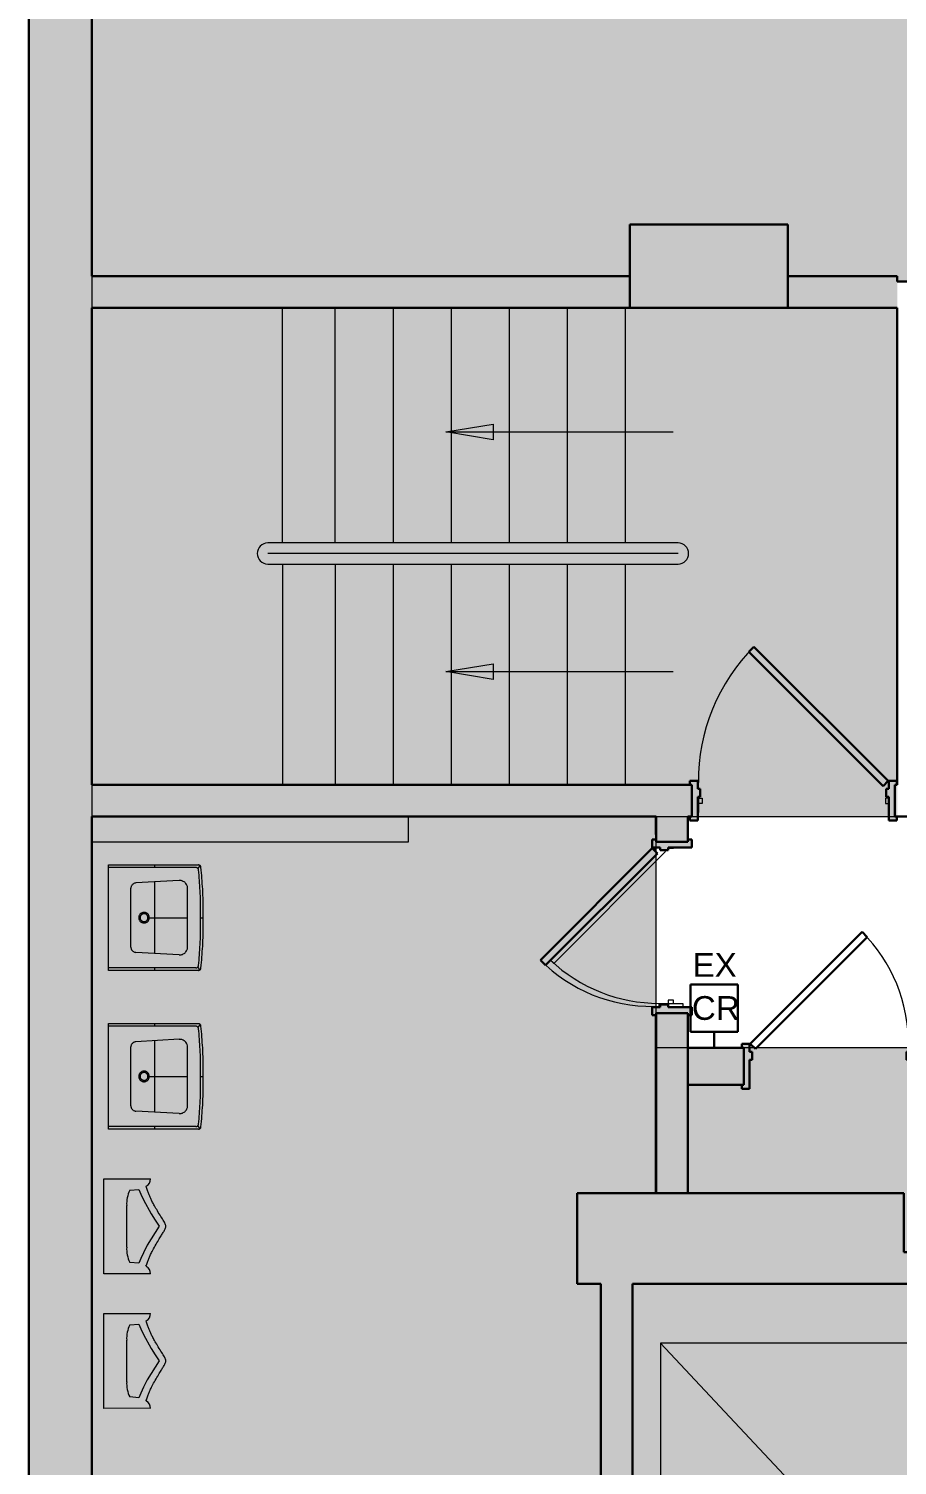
# Model space of a CAD drawing. Header units: inches. Extents: x 1808 to 2428, y 950 to 1857.
# Drawn here: x 1807.6 to 1972.4, y 1224.3 to 1496.6 of the extents above; entities that cross this region are included whole.
import ezdxf

# ---------------------------------------------------------------- set-up
doc = ezdxf.new("R2010")
doc.units = ezdxf.units.IN
doc.header["$MEASUREMENT"] = 0
for name, color, linetype, lineweight in [('1600 K ST MEZZANINE_dwg', 8, 'Continuous', 9), ('A-ANNO-NOTE', 131, 'Continuous', 40), ('A-DETL-GENF', 92, 'Continuous', 9), ('A-DETL-THIN', 151, 'Continuous', 9), ('A-DOOR', 31, 'Continuous', 18), ('A-Door-Exst', 7, 'Continuous', 9), ('A-GENM', 13, 'Continuous', 18), ('A-WALL', 113, 'Continuous', 18), ('A-Wall-Exst', 7, 'Continuous', 9), ('A-WALL-PATT', 111, 'Continuous', 18), ('I-WALL', 2, 'Continuous', 18), ('XAR$0$AFLEV', 7, 'Continuous', 9), ('XAR$0$AFLST', 7, 'Continuous', 9), ('XAR$0$AWA', 7, 'Continuous', 9), ('XAR$0$PFI', 7, 'Continuous', 9)]:
    doc.layers.add(name, color=color, linetype=linetype, lineweight=lineweight)
doc.styles.add('Swis721 Lt BT', font='swissl.ttf', dxfattribs={"height": 4.5})

# ---------------------------------------------------------------- blocks, each defined once
blk = doc.blocks.new('1600 K ST MEZZANINE_dwg-7073454-MEZZANINE  POWER _ SIGNAL')
at = {"lineweight": 9}
for points in [[(1895.71, 1418.7), (1886.71, 1420.2), (1895.71, 1421.7)], [(1895.71, 1373.26), (1886.71, 1374.76), (1895.71, 1376.26)]]:
    blk.add_hatch(color=256, dxfattribs=at).paths.add_polyline_path(points, flags=0)
for p, q in [((1886.71, 1420.2), (1895.71, 1421.7)), ((1895.71, 1421.7), (1895.71, 1418.7)), ((1886.71, 1420.2), (1929.87, 1420.2)), ((1895.71, 1418.7), (1886.71, 1420.2)), ((1886.71, 1374.76), (1895.71, 1376.26)), ((1895.71, 1376.26), (1895.71, 1373.26)), ((1886.71, 1374.76), (1929.87, 1374.76)), ((1895.71, 1373.26), (1886.71, 1374.76))]:
    blk.add_line(p, q, dxfattribs=at)
at = {"layer": 'A-Door-Exst'}
for p, q in [((1926.23, 1340.93), (1926.71, 1341.41)), ((1931.68, 1311.88), (1931.68, 1311.16))]:
    blk.add_line(p, q, dxfattribs=at)
at = {"layer": 'A-Door-Exst', "flags": 128}
for points in [[(1934.5, 1348.03), (1934.72, 1348.03), (1934.72, 1351.03)], [(1970.75, 1348.03), (1970.72, 1348.03), (1970.72, 1351.03)], [(1928.15, 1340.91), (1928.42, 1340.64), (1907.2, 1319.43), (1906.59, 1320.05)], [(1929.93, 1341.41), (1929.93, 1341.26), (1928.93, 1341.26), (1928.93, 1341.41)], [(1927.18, 1311.16), (1927.18, 1311.88), (1931.68, 1311.88)]]:
    blk.add_lwpolyline(points, dxfattribs=at)
for points in [[(1934.72, 1350.78), (1935.35, 1350.78), (1935.35, 1349.78), (1934.72, 1349.78)], [(1970.72, 1350.78), (1970.1, 1350.78), (1970.1, 1349.78), (1970.72, 1349.78)], [(1929.93, 1311.88), (1929.93, 1312.51), (1928.93, 1312.51), (1928.93, 1311.88)]]:
    blk.add_lwpolyline(points, close=True, dxfattribs=at)
at = {"layer": 'A-Door-Exst'}
blk.add_arc((1927.18, 1341.88), 30, 226.6823, 270, dxfattribs=at)
at = {"layer": 'A-Wall-Exst'}
blk.add_line((1926.43, 1309.66), (1926.43, 1275.92), dxfattribs=at)
at = {"layer": 'A-Wall-Exst', "flags": 128}
blk.add_lwpolyline([(1926.43, 1347.28), (1926.43, 1343.88), (1926.63, 1343.88)], dxfattribs=at)
at = {"layer": 'A-WALL-PATT', "color": 7, "lineweight": 9}
blk.add_line((1926.63, 1343.88), (1926.43, 1343.88), dxfattribs=at)
at = {"layer": 'XAR$0$AFLEV', "flags": 128}
blk.add_lwpolyline([(2005.28, 1247.45), (1927.48, 1247.45), (1927.48, 1164.45), (2005.28, 1164.45), (2005.28, 1247.45), (1927.48, 1164.45), (2005.28, 1164.45), (1927.48, 1247.45)], dxfattribs=at)
at = {"layer": 'XAR$0$AFLST'}
for p, q in [((1855.75, 1399.16), (1855.75, 1443.7)), ((1865.75, 1399.16), (1865.75, 1443.7)), ((1876.75, 1443.7), (1876.75, 1399.16)), ((1887.75, 1443.7), (1887.75, 1399.16)), ((1898.75, 1443.7), (1898.75, 1399.16)), ((1909.75, 1443.7), (1909.75, 1399.16)), ((1920.75, 1443.7), (1920.75, 1399.16)), ((1930.79, 1399.16), (1852.97, 1399.16)), ((1930.79, 1397.16), (1852.97, 1397.16)), ((1852.97, 1395.16), (1930.79, 1395.16)), ((1855.75, 1395.16), (1855.75, 1353.28)), ((1865.75, 1395.16), (1865.75, 1353.28)), ((1876.75, 1395.16), (1876.75, 1353.28)), ((1887.75, 1395.16), (1887.75, 1353.28)), ((1898.75, 1395.16), (1898.75, 1353.28)), ((1909.75, 1395.16), (1909.75, 1353.28)), ((1920.75, 1395.16), (1920.75, 1353.28))]:
    blk.add_line(p, q, dxfattribs=at)
for centre, start, end in [((1852.97, 1397.16), 90, 270), ((1930.79, 1397.16), 270, 90)]:
    blk.add_arc(centre, 2, start, end, dxfattribs=at)
at = {"layer": 'XAR$0$AWA', "flags": 128}
blk.add_lwpolyline([(1819.63, 1342.51), (1879.63, 1342.51), (1879.63, 1347.28)], dxfattribs=at)
at = {"layer": 'XAR$0$PFI'}
for p, q in [((1839.35, 1337.62), (1822.75, 1337.62)), ((1831.53, 1337.62), (1831.53, 1338.12)), ((1840.14, 1337.99), (1839.68, 1337.49)), ((1836.17, 1335.16), (1827.95, 1334.7)), ((1831.53, 1321.34), (1831.53, 1334.9)), ((1827, 1322.54), (1827, 1333.7)), ((1837.75, 1322.58), (1837.75, 1333.66)), ((1840.21, 1328.12), (1840.21, 1331.14)), ((1830.5, 1328.12), (1837.75, 1328.12)), ((1836.17, 1321.08), (1827.95, 1321.54)), ((1831.53, 1318.12), (1831.53, 1318.62)), ((1840.14, 1318.25), (1839.68, 1318.75)), ((1839.35, 1307.53), (1822.75, 1307.53)), ((1831.53, 1307.53), (1831.53, 1308.03)), ((1840.14, 1307.9), (1839.68, 1307.39)), ((1836.17, 1305.06), (1827.95, 1304.61)), ((1831.53, 1291.25), (1831.53, 1304.8)), ((1827, 1292.44), (1827, 1303.61)), ((1837.75, 1292.49), (1837.75, 1303.56)), ((1840.21, 1298.03), (1840.21, 1301.04)), ((1830.5, 1298.03), (1837.75, 1298.03)), ((1836.17, 1290.99), (1827.95, 1291.45)), ((1831.53, 1288.03), (1831.53, 1288.53)), ((1840.14, 1288.16), (1839.68, 1288.66)), ((1826.21, 1265.68), (1826.21, 1273.55)), ((1826.21, 1240.16), (1826.21, 1248.03))]:
    blk.add_line(p, q, dxfattribs=at)
at = {"layer": 'XAR$0$PFI', "flags": 128}
for points in [[(1839.35, 1318.62), (1822.75, 1318.62), (1822.75, 1337.62), (1822.75, 1338.12), (1839.8, 1338.12)], [(1840.7, 1324.93), (1840.71, 1328.12), (1840.7, 1331.31)], [(1840.21, 1325.1), (1840.21, 1328.12), (1840.75, 1328.12)], [(1839.8, 1318.12), (1822.75, 1318.12), (1822.75, 1318.62)], [(1839.35, 1288.53), (1822.75, 1288.53), (1822.75, 1307.53), (1822.75, 1308.03), (1839.8, 1308.03)], [(1840.7, 1294.84), (1840.71, 1298.03), (1840.7, 1301.21)], [(1840.21, 1295.01), (1840.21, 1298.03), (1840.75, 1298.03)], [(1839.8, 1288.03), (1822.75, 1288.03), (1822.75, 1288.53)], [(1830.73, 1260.63), (1821.87, 1260.61), (1821.87, 1278.61), (1830.73, 1278.59)], [(1829.87, 1262.03), (1829.94, 1262.24), (1830, 1262.45), (1830.07, 1262.64), (1830.13, 1262.82), (1830.2, 1263), (1830.27, 1263.16), (1830.33, 1263.33), (1830.4, 1263.48), (1830.46, 1263.63), (1830.53, 1263.78), (1830.59, 1263.94), (1830.66, 1264.1), (1830.74, 1264.27), (1830.83, 1264.45), (1830.93, 1264.65), (1831.05, 1264.87), (1831.18, 1265.11), (1831.32, 1265.37), (1831.47, 1265.65), (1831.63, 1265.92), (1831.79, 1266.21), (1831.95, 1266.48), (1832.1, 1266.75), (1832.25, 1266.99), (1832.38, 1267.22), (1832.51, 1267.43), (1832.62, 1267.62), (1832.73, 1267.8), (1832.84, 1267.96), (1832.93, 1268.12), (1833.03, 1268.27), (1833.12, 1268.42), (1833.22, 1268.57), (1833.31, 1268.72), (1833.39, 1268.87), (1833.47, 1269.02), (1833.53, 1269.16), (1833.58, 1269.31), (1833.61, 1269.46), (1833.62, 1269.61), (1833.61, 1269.76), (1833.58, 1269.91), (1833.53, 1270.07), (1833.45, 1270.23), (1833.36, 1270.4), (1833.25, 1270.59), (1833.13, 1270.78), (1833, 1271), (1832.85, 1271.23), (1832.7, 1271.48), (1832.54, 1271.73), (1832.37, 1271.99), (1832.21, 1272.26), (1832.05, 1272.52), (1831.9, 1272.78), (1831.75, 1273.02), (1831.61, 1273.25), (1831.49, 1273.47), (1831.38, 1273.67), (1831.27, 1273.87), (1831.17, 1274.05), (1831.08, 1274.22), (1831, 1274.39), (1830.92, 1274.55), (1830.85, 1274.71), (1830.78, 1274.86), (1830.71, 1275), (1830.65, 1275.15), (1830.59, 1275.3), (1830.52, 1275.44), (1830.46, 1275.59), (1830.4, 1275.74), (1830.33, 1275.9), (1830.27, 1276.06), (1830.2, 1276.23), (1830.14, 1276.4), (1830.08, 1276.59), (1830.02, 1276.78), (1829.97, 1276.99), (1829.93, 1277.21)], [(1826.79, 1276.45), (1828.54, 1276.6), (1828.92, 1275.69), (1829.37, 1274.61), (1830.87, 1271.99), (1831.62, 1270.8), (1832.37, 1269.61), (1831.62, 1268.42), (1830.12, 1266.04), (1829.37, 1264.61), (1828.92, 1263.53), (1828.54, 1262.62), (1826.79, 1262.77)], [(1830.73, 1235.12), (1821.87, 1235.1), (1821.87, 1253.1), (1830.73, 1253.07)], [(1826.79, 1250.93), (1828.54, 1251.09), (1828.92, 1250.18), (1829.37, 1249.09), (1830.87, 1246.47), (1831.62, 1245.28), (1832.37, 1244.1), (1831.62, 1242.91), (1830.12, 1240.53), (1829.37, 1239.1), (1828.92, 1238.01), (1828.54, 1237.1), (1826.79, 1237.26)], [(1829.87, 1236.51), (1829.94, 1236.73), (1830, 1236.93), (1830.07, 1237.12), (1830.13, 1237.31), (1830.2, 1237.48), (1830.27, 1237.65), (1830.33, 1237.81), (1830.4, 1237.97), (1830.46, 1238.12), (1830.53, 1238.27), (1830.59, 1238.42), (1830.66, 1238.58), (1830.74, 1238.75), (1830.83, 1238.93), (1830.93, 1239.13), (1831.05, 1239.35), (1831.18, 1239.6), (1831.32, 1239.86), (1831.47, 1240.13), (1831.63, 1240.41), (1831.79, 1240.69), (1831.95, 1240.97), (1832.1, 1241.23), (1832.25, 1241.48), (1832.38, 1241.71), (1832.51, 1241.91), (1832.62, 1242.1), (1832.73, 1242.28), (1832.84, 1242.45), (1832.93, 1242.61), (1833.03, 1242.76), (1833.12, 1242.91), (1833.22, 1243.06), (1833.31, 1243.2), (1833.39, 1243.35), (1833.47, 1243.5), (1833.53, 1243.65), (1833.58, 1243.8), (1833.61, 1243.95), (1833.62, 1244.1), (1833.61, 1244.24), (1833.58, 1244.4), (1833.53, 1244.55), (1833.45, 1244.72), (1833.36, 1244.89), (1833.25, 1245.07), (1833.13, 1245.27), (1833, 1245.48), (1832.85, 1245.71), (1832.7, 1245.96), (1832.54, 1246.22), (1832.37, 1246.48), (1832.21, 1246.74), (1832.05, 1247.01), (1831.9, 1247.26), (1831.75, 1247.51), (1831.61, 1247.74), (1831.49, 1247.95), (1831.38, 1248.16), (1831.27, 1248.35), (1831.17, 1248.53), (1831.08, 1248.71), (1831, 1248.88), (1830.92, 1249.04), (1830.85, 1249.19), (1830.78, 1249.34), (1830.71, 1249.49), (1830.65, 1249.63), (1830.59, 1249.78), (1830.52, 1249.93), (1830.46, 1250.07), (1830.4, 1250.23), (1830.33, 1250.38), (1830.27, 1250.54), (1830.2, 1250.71), (1830.14, 1250.89), (1830.08, 1251.07), (1830.02, 1251.27), (1829.97, 1251.47), (1829.93, 1251.69)]]:
    blk.add_lwpolyline(points, dxfattribs=at)
at = {"layer": 'XAR$0$PFI'}
for centre, radius, start, end in [((1839.35, 1337.04), 0.578, 75.8672, 90.0001), ((1839.41, 1337.3), 0.312, 56.5938, 75.8668), ((1839.15, 1336.91), 0.781, 47.6012, 56.5939), ((1839.15, 1336.91), 0.781, 38.609, 47.6017), ((1839.52, 1337.2), 0.312, 19.3356, 38.6086), ((1839.8, 1337.54), 0.578, 75.9109, 90), ((1839.27, 1337.11), 0.578, 5.2026, 19.3356), ((1710, 1325.34), 130.38, 3.4685, 5.2027), ((1839.87, 1337.8), 0.312, 56.68, 75.9106), ((1839.61, 1337.41), 0.783, 47.7325, 56.6803), ((1839.61, 1337.41), 0.783, 38.785, 47.7328), ((1839.97, 1337.7), 0.312, 19.5539, 38.7846), ((1839.72, 1337.61), 0.578, 5.4652, 19.5543), ((1709.99, 1325.2), 130.9, 3.6433, 5.465), ((1828.4, 1333.32), 1.54, 136.59, 145.9312), ((1828.4, 1333.32), 1.54, 127.2488, 136.59), ((1827.86, 1334.05), 0.631, 107.6497, 127.2485), ((1828.01, 1333.55), 1.15, 93.18, 107.6499), ((1836.27, 1333.39), 1.77, 81.5323, 93.1799), ((1836.4, 1334.29), 0.86, 64.7819, 81.5323), ((1835.32, 1331.99), 3.41, 58.2375, 64.7819), ((1836.55, 1333.97), 1.08, 46.5898, 58.2374), ((1836.55, 1333.97), 1.08, 34.9424, 46.59), ((1834.64, 1332.63), 3.41, 28.3981, 34.9424), ((1828.16, 1333.7), 1.15, 165.5301, 180), ((1827.65, 1333.83), 0.631, 145.9309, 165.5297), ((1836.88, 1333.84), 0.86, 11.6475, 28.3979), ((1835.98, 1333.66), 1.77, 359.9999, 11.6475), ((1803.55, 1331.01), 36.66, 0.1978, 3.4685), ((1803.68, 1331.17), 37.02, 0.2176, 3.6434), ((1829.5, 1328.12), 1, 119.9999, 129.9999), ((1829.5, 1328.12), 1, 110.0002, 120.0002), ((1829.5, 1328.12), 1, 99.9999, 110), ((1829.5, 1328.12), 1, 89.9999, 99.9999), ((1829.5, 1328.12), 1, 80.0001, 90.0001), ((1829.5, 1328.12), 1, 70, 80.0001), ((1829.5, 1328.12), 1, 59.9998, 69.9998), ((1829.5, 1328.12), 1, 50.0001, 60.0001), ((1829.5, 1328.12), 1, 170.0001, 180.0001), ((1829.5, 1328.12), 1, 179.9999, 189.9999), ((1829.5, 1328.12), 1, 160, 170.0001), ((1829.5, 1328.12), 1, 189.9999, 200), ((1829.5, 1328.12), 1, 149.9998, 159.9998), ((1829.5, 1328.12), 1, 200.0002, 210.0002), ((1829.5, 1328.12), 1, 140.0001, 150.0001), ((1829.5, 1328.12), 1, 209.9999, 219.9999), ((1829.5, 1328.12), 1, 130, 140), ((1829.5, 1328.12), 1, 220, 230), ((1829.5, 1328.12), 0.75, 170.0001, 180.0001), ((1829.5, 1328.12), 0.75, 179.9999, 189.9999), ((1829.5, 1328.12), 0.75, 159.9997, 169.9997), ((1829.5, 1328.12), 0.75, 190.0003, 200.0003), ((1829.5, 1328.12), 0.75, 150.0002, 160.0002), ((1829.5, 1328.12), 0.75, 199.9998, 209.9998), ((1829.5, 1328.12), 0.75, 140, 150), ((1829.5, 1328.12), 0.75, 210, 220), ((1829.5, 1328.12), 1, 230.0001, 240.0001), ((1829.5, 1328.12), 0.75, 130, 140), ((1829.5, 1328.12), 0.75, 220, 230), ((1829.5, 1328.12), 1, 239.9998, 249.9998), ((1829.5, 1328.12), 0.75, 120, 130), ((1829.5, 1328.12), 0.75, 230, 240), ((1829.5, 1328.12), 0.75, 109.9998, 119.9998), ((1829.5, 1328.12), 0.75, 240.0002, 250.0002), ((1829.5, 1328.12), 1, 250, 260.0001), ((1829.5, 1328.12), 0.75, 100.0003, 110.0003), ((1829.5, 1328.12), 0.75, 249.9997, 259.9997), ((1829.5, 1328.12), 1, 260.0001, 270.0001), ((1829.5, 1328.12), 0.75, 89.9999, 99.9999), ((1829.5, 1328.12), 0.75, 260.0001, 270.0001), ((1829.5, 1328.12), 0.75, 80.0001, 90.0001), ((1829.5, 1328.12), 0.75, 269.9999, 279.9999), ((1829.5, 1328.12), 1, 269.9999, 279.9999), ((1829.5, 1328.12), 0.75, 69.9997, 79.9997), ((1829.5, 1328.12), 0.75, 280.0003, 290.0003), ((1829.5, 1328.12), 1, 279.9999, 290), ((1829.5, 1328.12), 0.75, 60.0002, 70.0002), ((1829.5, 1328.12), 0.75, 289.9998, 299.9998), ((1829.5, 1328.12), 1, 290.0002, 300.0002), ((1829.5, 1328.12), 0.75, 50, 60), ((1829.5, 1328.12), 0.75, 300, 310), ((1829.5, 1328.12), 0.75, 40, 50), ((1829.5, 1328.12), 0.75, 310, 320), ((1829.5, 1328.12), 1, 299.9999, 309.9999), ((1829.5, 1328.12), 0.75, 30, 40), ((1829.5, 1328.12), 0.75, 320, 330), ((1829.5, 1328.12), 1, 40, 50), ((1829.5, 1328.12), 0.75, 19.9998, 29.9998), ((1829.5, 1328.12), 0.75, 330.0002, 340.0002), ((1829.5, 1328.12), 1, 310, 320), ((1829.5, 1328.12), 0.75, 10.0003, 20.0003), ((1829.5, 1328.12), 0.75, 339.9997, 349.9997), ((1829.5, 1328.12), 0.75, 359.9999, 9.9999), ((1829.5, 1328.12), 0.75, 350.0001, 0.0001), ((1829.5, 1328.12), 1, 29.9999, 39.9999), ((1829.5, 1328.12), 1, 320.0001, 330.0001), ((1829.5, 1328.12), 1, 20.0002, 30.0002), ((1829.5, 1328.12), 1, 329.9998, 339.9998), ((1829.5, 1328.12), 1, 9.9999, 20), ((1829.5, 1328.12), 1, 340, 350.0001), ((1829.5, 1328.12), 1, 359.9999, 9.9999), ((1829.5, 1328.12), 1, 350.0001, 0.0001), ((1803.55, 1325.23), 36.66, 356.5315, 359.8022), ((1803.68, 1325.07), 37.02, 356.3566, 359.7824), ((1828.16, 1322.54), 1.15, 180, 194.4699), ((1827.65, 1322.41), 0.631, 194.4703, 214.0691), ((1828.4, 1322.92), 1.54, 214.0688, 223.41), ((1828.4, 1322.92), 1.54, 223.41, 232.7512), ((1827.86, 1322.19), 0.631, 232.7515, 252.3503), ((1828.01, 1322.69), 1.15, 252.3501, 266.82), ((1836.27, 1322.85), 1.77, 266.8201, 278.4677), ((1836.4, 1321.95), 0.86, 278.4677, 295.2181), ((1835.32, 1324.25), 3.41, 295.2181, 301.7625), ((1836.55, 1322.27), 1.08, 301.7626, 313.4102), ((1836.55, 1322.27), 1.08, 313.41, 325.0576), ((1834.64, 1323.61), 3.41, 325.0576, 331.6019), ((1836.88, 1322.4), 0.86, 331.6021, 348.3525), ((1835.98, 1322.58), 1.77, 348.3525, 0.0001), ((1710, 1330.9), 130.38, 354.7973, 356.5315), ((1709.99, 1331.04), 130.9, 354.535, 356.3567), ((1839.35, 1319.2), 0.578, 269.9999, 284.1328), ((1839.41, 1318.94), 0.312, 284.1332, 303.4062), ((1839.15, 1319.33), 0.781, 303.4061, 312.3988), ((1839.15, 1319.33), 0.781, 312.3983, 321.391), ((1839.52, 1319.04), 0.312, 321.3914, 340.6644), ((1839.8, 1318.7), 0.578, 270, 284.0891), ((1839.27, 1319.13), 0.578, 340.6644, 354.7974), ((1839.87, 1318.44), 0.312, 284.0894, 303.32), ((1839.61, 1318.83), 0.783, 303.3197, 312.2675), ((1839.61, 1318.83), 0.783, 312.2672, 321.215), ((1839.97, 1318.54), 0.312, 321.2154, 340.4461), ((1839.72, 1318.63), 0.578, 340.4457, 354.5348), ((1839.35, 1306.95), 0.578, 75.8672, 90.0001), ((1839.41, 1307.21), 0.312, 56.5938, 75.8668), ((1839.15, 1306.81), 0.781, 47.6012, 56.5939), ((1839.15, 1306.81), 0.781, 38.609, 47.6017), ((1839.52, 1307.11), 0.312, 19.3356, 38.6086), ((1839.8, 1307.45), 0.578, 75.9109, 90), ((1839.27, 1307.02), 0.578, 5.2026, 19.3356), ((1839.87, 1307.71), 0.312, 56.68, 75.9106), ((1839.61, 1307.31), 0.783, 47.7325, 56.6803), ((1839.61, 1307.31), 0.783, 38.785, 47.7328), ((1839.97, 1307.61), 0.312, 19.5539, 38.7846), ((1839.72, 1307.52), 0.578, 5.4652, 19.5543), ((1709.99, 1295.11), 130.9, 3.6433, 5.465), ((1828.4, 1303.23), 1.54, 127.2488, 136.59), ((1827.86, 1303.95), 0.631, 107.6497, 127.2485), ((1828.01, 1303.45), 1.15, 93.18, 107.6499), ((1836.27, 1303.29), 1.77, 81.5323, 93.1799), ((1836.4, 1304.2), 0.86, 64.7819, 81.5323), ((1835.32, 1301.89), 3.41, 58.2375, 64.7819), ((1836.55, 1303.87), 1.08, 46.5898, 58.2374), ((1836.55, 1303.87), 1.08, 34.9424, 46.59), ((1834.64, 1302.54), 3.41, 28.3981, 34.9424), ((1710, 1295.25), 130.38, 3.4685, 5.2027), ((1828.16, 1303.61), 1.15, 165.5301, 180), ((1827.65, 1303.74), 0.631, 145.9309, 165.5297), ((1828.4, 1303.23), 1.54, 136.59, 145.9312), ((1836.88, 1303.75), 0.86, 11.6475, 28.3979), ((1835.98, 1303.56), 1.77, 359.9999, 11.6475), ((1803.55, 1300.92), 36.66, 0.1978, 3.4685), ((1803.68, 1301.07), 37.02, 0.2176, 3.6434), ((1829.5, 1298.03), 1, 99.9999, 110), ((1829.5, 1298.03), 1, 89.9999, 99.9999), ((1829.5, 1298.03), 1, 80.0001, 90.0001), ((1829.5, 1298.03), 1, 70, 80.0001), ((1829.5, 1298.03), 1, 170.0001, 180.0001), ((1829.5, 1298.03), 1, 179.9999, 189.9999), ((1829.5, 1298.03), 1, 160, 170.0001), ((1829.5, 1298.03), 1, 189.9999, 200), ((1829.5, 1298.03), 1, 149.9998, 159.9998), ((1829.5, 1298.03), 1, 200.0002, 210.0002), ((1829.5, 1298.03), 1, 140.0001, 150.0001), ((1829.5, 1298.03), 1, 209.9999, 219.9999), ((1829.5, 1298.03), 1, 130, 140), ((1829.5, 1298.03), 1, 220, 230), ((1829.5, 1298.03), 0.75, 170.0001, 180.0001), ((1829.5, 1298.03), 0.75, 179.9999, 189.9999), ((1829.5, 1298.03), 0.75, 159.9997, 169.9997), ((1829.5, 1298.03), 0.75, 190.0003, 200.0003), ((1829.5, 1298.03), 0.75, 150.0002, 160.0002), ((1829.5, 1298.03), 0.75, 199.9998, 209.9998), ((1829.5, 1298.03), 1, 119.9999, 129.9999), ((1829.5, 1298.03), 0.75, 140, 150), ((1829.5, 1298.03), 0.75, 210, 220), ((1829.5, 1298.03), 1, 230.0001, 240.0001), ((1829.5, 1298.03), 0.75, 130, 140), ((1829.5, 1298.03), 0.75, 220, 230), ((1829.5, 1298.03), 1, 110.0002, 120.0002), ((1829.5, 1298.03), 1, 239.9998, 249.9998), ((1829.5, 1298.03), 0.75, 120, 130), ((1829.5, 1298.03), 0.75, 230, 240), ((1829.5, 1298.03), 0.75, 109.9998, 119.9998), ((1829.5, 1298.03), 0.75, 240.0002, 250.0002), ((1829.5, 1298.03), 1, 250, 260.0001), ((1829.5, 1298.03), 0.75, 100.0003, 110.0003), ((1829.5, 1298.03), 0.75, 249.9997, 259.9997), ((1829.5, 1298.03), 1, 260.0001, 270.0001), ((1829.5, 1298.03), 0.75, 89.9999, 99.9999), ((1829.5, 1298.03), 0.75, 260.0001, 270.0001), ((1829.5, 1298.03), 0.75, 80.0001, 90.0001), ((1829.5, 1298.03), 0.75, 269.9999, 279.9999), ((1829.5, 1298.03), 1, 269.9999, 279.9999), ((1829.5, 1298.03), 0.75, 69.9997, 79.9997), ((1829.5, 1298.03), 0.75, 280.0003, 290.0003), ((1829.5, 1298.03), 1, 279.9999, 290), ((1829.5, 1298.03), 0.75, 60.0002, 70.0002), ((1829.5, 1298.03), 0.75, 289.9998, 299.9998), ((1829.5, 1298.03), 1, 59.9998, 69.9998), ((1829.5, 1298.03), 1, 290.0002, 300.0002), ((1829.5, 1298.03), 0.75, 50, 60), ((1829.5, 1298.03), 0.75, 300, 310), ((1829.5, 1298.03), 0.75, 40, 50), ((1829.5, 1298.03), 0.75, 310, 320), ((1829.5, 1298.03), 1, 50.0001, 60.0001), ((1829.5, 1298.03), 1, 299.9999, 309.9999), ((1829.5, 1298.03), 0.75, 30, 40), ((1829.5, 1298.03), 0.75, 320, 330), ((1829.5, 1298.03), 1, 40, 50), ((1829.5, 1298.03), 0.75, 19.9998, 29.9998), ((1829.5, 1298.03), 0.75, 330.0002, 340.0002), ((1829.5, 1298.03), 1, 310, 320), ((1829.5, 1298.03), 0.75, 10.0003, 20.0003), ((1829.5, 1298.03), 0.75, 339.9997, 349.9997), ((1829.5, 1298.03), 0.75, 359.9999, 9.9999), ((1829.5, 1298.03), 0.75, 350.0001, 0.0001), ((1829.5, 1298.03), 1, 29.9999, 39.9999), ((1829.5, 1298.03), 1, 320.0001, 330.0001), ((1829.5, 1298.03), 1, 20.0002, 30.0002), ((1829.5, 1298.03), 1, 329.9998, 339.9998), ((1829.5, 1298.03), 1, 9.9999, 20), ((1829.5, 1298.03), 1, 340, 350.0001), ((1829.5, 1298.03), 1, 359.9999, 9.9999), ((1829.5, 1298.03), 1, 350.0001, 0.0001), ((1803.55, 1295.13), 36.66, 356.5315, 359.8022), ((1803.68, 1294.98), 37.02, 356.3566, 359.7824), ((1828.16, 1292.44), 1.15, 180, 194.4699), ((1827.65, 1292.31), 0.631, 194.4703, 214.0691), ((1828.4, 1292.82), 1.54, 214.0688, 223.41), ((1828.4, 1292.82), 1.54, 223.41, 232.7512), ((1827.86, 1292.1), 0.631, 232.7515, 252.3503), ((1828.01, 1292.6), 1.15, 252.3501, 266.82), ((1836.27, 1292.76), 1.77, 266.8201, 278.4677), ((1836.4, 1291.86), 0.86, 278.4677, 295.2181), ((1835.32, 1294.16), 3.41, 295.2181, 301.7625), ((1836.55, 1292.18), 1.08, 301.7626, 313.4102), ((1836.55, 1292.18), 1.08, 313.41, 325.0576), ((1834.64, 1293.51), 3.41, 325.0576, 331.6019), ((1836.88, 1292.3), 0.86, 331.6021, 348.3525), ((1835.98, 1292.49), 1.77, 348.3525, 0.0001), ((1710, 1300.8), 130.38, 354.7973, 356.5315), ((1709.99, 1300.94), 130.9, 354.535, 356.3567), ((1839.35, 1289.1), 0.578, 269.9999, 284.1328), ((1839.41, 1288.85), 0.312, 284.1332, 303.4062), ((1839.15, 1289.24), 0.781, 303.4061, 312.3988), ((1839.15, 1289.24), 0.781, 312.3983, 321.391), ((1839.52, 1288.94), 0.312, 321.3914, 340.6644), ((1839.27, 1289.03), 0.578, 340.6644, 354.7974), ((1839.61, 1288.74), 0.783, 303.3197, 312.2675), ((1839.61, 1288.74), 0.783, 312.2672, 321.215), ((1839.97, 1288.44), 0.312, 321.2154, 340.4461), ((1839.72, 1288.53), 0.578, 340.4457, 354.5348), ((1839.8, 1288.6), 0.578, 270, 284.0891), ((1839.87, 1288.35), 0.312, 284.0894, 303.32), ((1829.12, 1278.61), 1.62, 300.0151, 0), ((1832.02, 1273.9), 5.82, 153.9939, 183.459), ((1832.02, 1265.32), 5.82, 176.541, 206.0061), ((1829.12, 1260.61), 1.62, 0, 59.9849), ((1829.12, 1253.1), 1.62, 300.0151, 0), ((1832.02, 1248.38), 5.82, 153.9939, 183.459), ((1832.02, 1239.81), 5.82, 176.541, 206.0061), ((1829.12, 1235.1), 1.62, 0, 59.9849)]:
    blk.add_arc(centre, radius, start, end, dxfattribs=at)
blk = doc.blocks.new('Walls 1 - Walls 1-7192676-MEZZANINE  POWER _ SIGNAL')
at = {"layer": 'A-WALL', "lineweight": 9}
blk.add_hatch(color=7, dxfattribs=at).paths.add_polyline_path([(1951.56, 1021.45), (2011.63, 1021.45), (2011.63, 1041.58), (1922.13, 1041.58), (1922.13, 1146.95), (2010.63, 1146.95), (2010.63, 1154.95), (1922.13, 1154.95), (1922.13, 1258.73), (2011.63, 1258.73), (2011.63, 1264.73), (1973.63, 1264.73), (1973.63, 1275.92), (1911.63, 1275.92), (1911.63, 1258.73), (1916.13, 1258.73), (1916.13, 1164.68), (1819.63, 1164.68), (1819.63, 1160.68), (1916.13, 1160.68), (1916.13, 1137.08), (1819.63, 1137.08), (1819.63, 1133.08), (1916.13, 1133.08), (1916.13, 1041.58), (1911.13, 1041.58), (1911.13, 1025.33), (1929.63, 1025.33), (1929.63, 1021.45), (1931.42, 1021.45)], flags=0)
at = {"layer": 'A-WALL', "color": 8, "lineweight": 30}
for p, q in [((1973.63, 1275.92), (1911.63, 1275.92)), ((1911.63, 1275.92), (1911.63, 1258.73)), ((1973.63, 1264.73), (1973.63, 1275.92)), ((2011.63, 1264.73), (1973.63, 1264.73)), ((2011.63, 1258.73), (2011.63, 1264.73)), ((1911.63, 1258.73), (1916.13, 1258.73)), ((1916.13, 1258.73), (1916.13, 1164.68)), ((1922.13, 1154.95), (1922.13, 1258.73)), ((1922.13, 1258.73), (2011.63, 1258.73)), ((1916.13, 1164.68), (1819.63, 1164.68)), ((1819.63, 1164.68), (1819.63, 1160.68)), ((1819.63, 1160.68), (1916.13, 1160.68)), ((1916.13, 1160.68), (1916.13, 1137.08)), ((2010.63, 1154.95), (1922.13, 1154.95)), ((2010.63, 1146.95), (2010.63, 1154.95)), ((1922.13, 1041.58), (1922.13, 1146.95)), ((1922.13, 1146.95), (2010.63, 1146.95)), ((1916.13, 1137.08), (1819.63, 1137.08)), ((1819.63, 1137.08), (1819.63, 1133.08)), ((1819.63, 1133.08), (1916.13, 1133.08)), ((1916.13, 1133.08), (1916.13, 1041.58)), ((1916.13, 1041.58), (1911.13, 1041.58)), ((1911.13, 1041.58), (1911.13, 1025.33)), ((2011.63, 1041.58), (1922.13, 1041.58)), ((2011.63, 1021.45), (2011.63, 1041.58)), ((1911.13, 1025.33), (1929.63, 1025.33)), ((1929.63, 1025.33), (1929.63, 1021.45)), ((1929.63, 1021.45), (2011.63, 1021.45))]:
    blk.add_line(p, q, dxfattribs=at)
blk = doc.blocks.new('Door - Single - Solid Door 2_6-7681365-MEZZANINE  POWER _ SIGNAL')
at = {"layer": 'A-DOOR'}
h = blk.add_hatch(color=250, dxfattribs=at)
h.paths.add_polyline_path([(20.62, -4.16), (20.62, -3.41), (20.24, -3.41), (20.24, 3.59), (20.62, 3.59), (20.62, 4.34), (19.12, 4.34), (19.12, 2.84), (18.62, 2.84), (18.62, 1.34), (19.12, 1.34), (19.12, -4.16), (20.42, -4.16)], flags=0)
h.paths.add_polyline_path([(-11.13, -4.16), (-11.13, 1.34), (-10.63, 1.34), (-10.63, 2.84), (-11.13, 2.84), (-11.13, 4.34), (-12.63, 4.34), (-12.63, 3.59), (-12.26, 3.59), (-12.26, -3.41), (-12.63, -3.41), (-12.63, -4.16), (-12.26, -4.16)], flags=0)
at = {"layer": 'A-DOOR', "color": 8, "lineweight": 30}
for p, q in [((-11.01, 4.34), (10.21, 25.55)), ((11.18, 24.58), (-10.03, 3.37)), ((10.21, 25.55), (11.18, 24.58)), ((-12.63, 4.34), (-12.63, 3.59)), ((-11.13, 4.34), (-12.63, 4.34)), ((-11.13, 2.84), (-11.13, 4.34)), ((-10.63, 2.84), (-11.13, 2.84)), ((-10.03, 3.37), (-11.01, 4.34)), ((-10.63, 1.34), (-10.63, 2.84)), ((19.12, 2.84), (18.62, 2.84)), ((18.62, 2.84), (18.62, 1.34)), ((20.62, 4.34), (19.12, 4.34)), ((19.12, 4.34), (19.12, 2.84)), ((20.62, 3.59), (20.62, 4.34)), ((-11.13, -4.16), (-11.13, 1.34)), ((-11.13, 1.34), (-10.63, 1.34)), ((18.62, 1.34), (19.12, 1.34)), ((19.12, 1.34), (19.12, -4.16)), ((-12.63, -3.41), (-12.63, -4.16)), ((-12.63, -4.16), (-11.13, -4.16)), ((19.12, -4.16), (20.62, -4.16)), ((20.62, -4.16), (20.62, -3.41))]:
    blk.add_line(p, q, dxfattribs=at)
at = {"layer": 'A-DOOR', "lineweight": 9}
blk.add_arc((-11.01, 4.34), 30, 359.5, 45, dxfattribs=at)
blk = doc.blocks.new('Door - Single - Solid Door EXSITING-7822681-MEZZANINE  POWER _ SIGNAL')
at = {"layer": 'A-DOOR'}
h = blk.add_hatch(color=250, dxfattribs=at)
h.paths.add_polyline_path([(-14.13, 3.66), (-15.63, 3.66), (-15.63, 2.91), (-15.26, 2.91), (-15.26, -3.09), (-15.63, -3.09), (-15.63, -3.84), (-14.13, -3.84), (-14.13, -2.34), (-13.63, -2.34), (-13.63, -0.84), (-14.13, -0.84), (-14.13, 2.91)], flags=0)
h.paths.add_polyline_path([(23.62, 3.66), (22.12, 3.66), (22.12, -0.84), (21.62, -0.84), (21.62, -2.34), (22.12, -2.34), (22.12, -3.84), (23.62, -3.84), (23.62, -3.09), (23.24, -3.09), (23.24, 2.91), (23.62, 2.91)], flags=0)
at = {"layer": 'A-DOOR', "color": 8, "lineweight": 30}
for p, q in [((-15.63, 3.66), (-14.13, 3.66)), ((-15.63, 2.91), (-15.63, 3.66)), ((-14.13, 3.66), (-14.13, -0.84)), ((22.12, 3.66), (23.62, 3.66)), ((22.12, -0.84), (22.12, 3.66)), ((23.62, 3.66), (23.62, 2.91)), ((-14.13, -0.84), (-13.63, -0.84)), ((-14.13, -2.34), (-14.13, -3.84)), ((-13.63, -2.34), (-14.13, -2.34)), ((-13.63, -0.84), (-13.63, -2.34)), ((21.62, -0.84), (22.12, -0.84)), ((21.62, -2.34), (21.62, -0.84)), ((22.12, -2.34), (21.62, -2.34)), ((22.12, -3.84), (22.12, -2.34)), ((-15.63, -3.84), (-15.63, -3.09)), ((-14.13, -3.84), (-15.63, -3.84)), ((-13.03, -2.87), (-14.01, -3.84)), ((-14.01, -3.84), (11.45, -29.29)), ((12.42, -28.32), (-13.03, -2.87)), ((23.62, -3.84), (22.12, -3.84)), ((23.62, -3.09), (23.62, -3.84)), ((11.45, -29.29), (12.42, -28.32))]:
    blk.add_line(p, q, dxfattribs=at)
at = {"layer": 'A-DOOR', "lineweight": 9}
blk.add_arc((-14.01, -3.84), 36, 315, 0.5, dxfattribs=at)
blk = doc.blocks.new('Door - Single - Solid Door 2_6-7274854-MEZZANINE  POWER _ SIGNAL')
at = {"layer": 'A-DOOR'}
h = blk.add_hatch(color=250, dxfattribs=at)
h.paths.add_polyline_path([(20.62, -3.84), (20.62, -3.09), (20.24, -3.09), (20.24, 2.91), (20.62, 2.91), (20.62, 3.66), (19.12, 3.66), (19.12, -0.84), (18.62, -0.84), (18.62, -2.34), (19.12, -2.34), (19.12, -3.84), (20.24, -3.84)], flags=0)
h.paths.add_polyline_path([(-10.63, -2.34), (-10.63, -0.84), (-11.13, -0.84), (-11.13, 3.66), (-12.63, 3.66), (-12.63, 2.91), (-12.26, 2.91), (-12.26, -3.09), (-12.63, -3.09), (-12.63, -3.84), (-11.13, -3.84), (-11.13, -2.34)], flags=0)
at = {"layer": 'A-DOOR', "color": 8, "lineweight": 30}
for p, q in [((-12.63, 3.66), (-11.13, 3.66)), ((-12.63, 2.91), (-12.63, 3.66)), ((-11.13, 3.66), (-11.13, -0.84)), ((19.12, 3.66), (20.62, 3.66)), ((19.12, -0.84), (19.12, 3.66)), ((20.62, 3.66), (20.62, 2.91)), ((-11.13, -0.84), (-10.63, -0.84)), ((-11.13, -2.34), (-11.13, -3.84)), ((-10.63, -2.34), (-11.13, -2.34)), ((-10.63, -0.84), (-10.63, -2.34)), ((18.62, -0.84), (19.12, -0.84)), ((18.62, -2.34), (18.62, -0.84)), ((19.12, -2.34), (18.62, -2.34)), ((19.12, -3.84), (19.12, -2.34)), ((-12.63, -3.84), (-12.63, -3.09)), ((-11.13, -3.84), (-12.63, -3.84)), ((-10.03, -2.87), (-11.01, -3.84)), ((-11.01, -3.84), (10.21, -25.05)), ((11.18, -24.08), (-10.03, -2.87)), ((20.62, -3.84), (19.12, -3.84)), ((20.62, -3.09), (20.62, -3.84)), ((10.21, -25.05), (11.18, -24.08))]:
    blk.add_line(p, q, dxfattribs=at)
at = {"layer": 'A-DOOR', "lineweight": 9}
blk.add_arc((-11.01, -3.84), 30, 315, 0.5, dxfattribs=at)
blk = doc.blocks.new('Generic Models 1 - Generic Models 1-7194762-MEZZANINE  POWER _ SIGNAL')
at = {"layer": 'A-GENM', "lineweight": 9}
h = blk.add_hatch(color=7, dxfattribs=at)
h.paths.add_polyline_path([(2189.66, 1049.66), (2200.38, 1049.66), (2200.38, 1062.93), (2173, 1062.93), (2173, 1049.66)], flags=0)
h.paths.add_polyline_path([(2200.38, 1262.58), (2200.38, 1270.53), (2176.63, 1270.53), (2176.63, 1262.58), (2189.66, 1262.58)], flags=0)
h.paths.add_polyline_path([(2367.13, 1346.73), (2374.63, 1346.73), (2374.63, 1365.98), (2367.13, 1365.98), (2367.13, 1358.18)], flags=0)
h.paths.add_polyline_path([(1921.63, 1443.7), (1951.63, 1443.7), (1951.63, 1459.54), (1921.63, 1459.54), (1921.63, 1449.7)], flags=0)
h.paths.add_polyline_path([(2184.63, 1445.23), (2205.63, 1445.23), (2205.63, 1459.73), (2184.63, 1459.73)], flags=0)
h.paths.add_polyline_path([(2367.63, 1446.22), (2374.63, 1446.22), (2374.63, 1459.73), (2367.63, 1459.73)], flags=0)
h.paths.add_polyline_path([(1844.88, 1610.85), (1844.88, 1660.6), (1829.88, 1660.6), (1829.88, 1665.6), (1819.63, 1665.6), (1819.63, 1610.85)], flags=0)
h.paths.add_polyline_path([(2374.63, 1630.31), (2374.63, 1681.1), (2365.13, 1681.1), (2365.13, 1630.31)], flags=0)
h.paths.add_polyline_path([(1991.25, 1642.75), (2009.38, 1642.75), (2009.38, 1665.6), (1990.88, 1665.6), (1990.88, 1642.75), (1991.2, 1642.75)], flags=0)
h.paths.add_polyline_path([(2224.38, 1646.48), (2224.38, 1665.6), (2205.88, 1665.6), (2205.88, 1646.48), (2224.13, 1646.48)], flags=0)
h.paths.add_polyline_path([(2009.38, 1819.62), (2009.88, 1819.62), (2009.88, 1844.85), (1990.83, 1844.85), (1990.83, 1844.2), (1990.88, 1844.2), (1990.88, 1819.62)], flags=0)
h.paths.add_polyline_path([(2205.88, 1833.6), (2232.75, 1833.6), (2232.75, 1844.85), (2205.88, 1844.85)], flags=0)
h.paths.add_polyline_path([(1828.13, 1833.6), (1828.13, 1844.85), (1819.63, 1844.85), (1819.63, 1833.6)], flags=0)
h.paths.add_polyline_path([(2374.63, 1836.23), (2374.63, 1844.85), (2356.63, 1844.85), (2356.63, 1836.23)], flags=0)
h.paths.add_polyline_path([(1913.9, 1836.6), (1913.9, 1844.85), (1899.93, 1844.85), (1899.93, 1836.6)], flags=0)
h.paths.add_polyline_path([(2114.57, 1836.6), (2114.57, 1844.85), (2094.6, 1844.85), (2094.6, 1836.6), (2110.29, 1836.6)], flags=0)
at = {"layer": 'A-GENM', "color": 8, "lineweight": 30}
for p, q in [((1921.63, 1459.54), (1921.63, 1443.7)), ((1951.63, 1459.54), (1921.63, 1459.54)), ((1951.63, 1443.7), (1951.63, 1459.54)), ((1921.63, 1443.7), (1951.63, 1443.7))]:
    blk.add_line(p, q, dxfattribs=at)

msp = doc.modelspace()

# ---------------------------------------------------------------- hatches: boundary and pattern name
at = {"layer": 'A-DETL-GENF'}
h = msp.add_hatch(color=9, dxfattribs=at)
h.paths.add_polyline_path([(1979.5, 949.7), (1995.92, 949.7), (1994.38, 969.25), (1979.5, 969.25), (1979.5, 968.5), (1978, 968.5), (1978, 970), (1977.5, 970), (1977.5, 971.5), (1978, 971.5), (1978, 975.25), (1941.75, 975.25), (1941.75, 971.5), (1942.25, 971.5), (1942.25, 970), (1941.75, 970), (1941.75, 968.5), (1940.25, 968.5), (1940.25, 969.25), (1819.63, 969.25), (1819.63, 949.7), (1979.13, 949.7)], flags=0)
h.paths.add_polyline_path([(2030.93, 949.7), (2120.2, 949.7), (2119.1, 971.38), (2000.23, 971.38), (2001.94, 949.7), (2009.01, 949.7)], flags=0)
h.paths.add_polyline_path([(2149.98, 949.7), (2427.76, 949.7), (2427.76, 1207.73), (2411.83, 1207.73), (2411.83, 1061.08), (2412.08, 1061.08), (2412.08, 1041.2), (2381.7, 1041.2), (2381.7, 995.15), (2146.63, 995.15), (2146.63, 949.7), (2149.39, 949.7)], flags=0)
h.paths.add_polyline_path([(2134.37, 949.7), (2140.63, 949.7), (2140.63, 968.38), (2125.26, 968.38), (2126.21, 949.7), (2134.25, 949.7)], flags=0)
h.paths.add_polyline_path([(2139.38, 974.38), (2143.13, 974.38), (2143.13, 995.15), (2139.38, 995.15), (2139.38, 974.8)], flags=0)
h.paths.add_polyline_path([(1926.63, 975.25), (1929.63, 975.25), (1929.63, 977.63), (1928.88, 977.63), (1928.88, 979.13), (1930.38, 979.13), (1930.38, 979.63), (1931.88, 979.63), (1931.88, 979.13), (1935.63, 979.13), (1935.63, 1009.38), (1931.88, 1009.38), (1931.88, 1008.88), (1930.38, 1008.88), (1930.38, 1009.38), (1928.88, 1009.38), (1928.88, 1010.88), (1929.63, 1010.88), (1929.63, 1025.33), (1911.13, 1025.33), (1911.13, 1041.58), (1916.13, 1041.58), (1916.13, 1133.08), (1819.63, 1133.08), (1819.63, 975.25), (1924.13, 975.25)], flags=0)
h.paths.add_polyline_path([(2011.63, 1041.58), (2011.63, 1074.08), (2009.63, 1074.08), (2009.63, 1095.2), (2011.63, 1095.2), (2011.63, 1095.45), (2009.63, 1095.45), (2009.63, 1116.58), (2011.63, 1116.58), (2011.63, 1184.58), (2009.63, 1184.58), (2009.63, 1205.7), (2011.63, 1205.7), (2011.63, 1205.95), (2009.63, 1205.95), (2009.63, 1227.08), (2011.63, 1227.08), (2011.63, 1258.73), (1922.13, 1258.73), (1922.13, 1154.95), (2010.63, 1154.95), (2010.63, 1146.95), (1922.13, 1146.95), (1922.13, 1041.58), (1951.56, 1041.58)], flags=0)
h.paths.add_polyline_path([(1824.48, 1137.08), (1916.13, 1137.08), (1916.13, 1160.68), (1819.63, 1160.68), (1819.63, 1137.08)], flags=0)
h.paths.add_polyline_path([(1906.24, 1164.68), (1916.13, 1164.68), (1916.13, 1258.73), (1911.63, 1258.73), (1911.63, 1275.92), (1926.63, 1275.92), (1926.63, 1309.66), (1925.88, 1309.66), (1925.88, 1311.16), (1926.63, 1311.16), (1926.63, 1341.41), (1925.88, 1341.41), (1925.88, 1342.91), (1926.63, 1342.91), (1926.63, 1347.28), (1819.63, 1347.28), (1819.63, 1164.68), (1825.31, 1164.68)], flags=0)
h.paths.add_polyline_path([(1991.25, 1264.73), (2011.63, 1264.73), (2011.63, 1296.45), (1976.11, 1296.45), (1976.11, 1295.7), (1974.61, 1295.7), (1974.61, 1301.2), (1974.11, 1301.2), (1974.11, 1302.7), (1974.61, 1302.7), (1974.61, 1303.45), (1944.36, 1303.45), (1944.36, 1302.7), (1944.86, 1302.7), (1944.86, 1301.2), (1944.36, 1301.2), (1944.36, 1295.7), (1942.86, 1295.7), (1942.86, 1296.45), (1932.63, 1296.45), (1932.63, 1275.92), (1973.63, 1275.92), (1973.63, 1264.73)], flags=0)
h.paths.add_polyline_path([(1936.38, 1347.28), (1970.75, 1347.28), (1970.75, 1351.03), (1970.25, 1351.03), (1970.25, 1352.53), (1970.75, 1352.53), (1970.75, 1354.03), (1972.25, 1354.03), (1972.25, 1353.28), (1972.36, 1353.28), (1972.36, 1443.7), (1819.63, 1443.7), (1819.63, 1353.28), (1933, 1353.28), (1933, 1354.03), (1934.5, 1354.03), (1934.5, 1352.53), (1935, 1352.53), (1935, 1351.03), (1934.5, 1351.03), (1934.5, 1347.28), (1935, 1347.28)], flags=0)
h.paths.add_polyline_path([(1985.83, 1448.7), (1985.83, 1844.7), (1913.9, 1844.7), (1913.9, 1836.6), (1899.93, 1836.6), (1899.93, 1844.7), (1828.13, 1844.7), (1828.13, 1833.6), (1819.63, 1833.6), (1819.63, 1665.6), (1829.88, 1665.6), (1829.88, 1660.6), (1844.88, 1660.6), (1844.88, 1610.85), (1819.63, 1610.85), (1819.63, 1449.7), (1921.63, 1449.7), (1921.63, 1459.54), (1951.63, 1459.54), (1951.63, 1449.7), (1972.36, 1449.7), (1972.36, 1448.7), (1976.98, 1448.7)], flags=0)
at = {"layer": 'A-WALL-PATT', "lineweight": 9}
for points in [[(1819.63, 949.7), (1819.63, 1856.85), (1807.63, 1856.85), (1807.63, 949.7), (1819.03, 949.7)], [(1819.63, 1443.7), (1921.63, 1443.7), (1921.63, 1449.7), (1819.63, 1449.7)], [(1972.36, 1443.7), (1972.36, 1449.7), (1951.63, 1449.7), (1951.63, 1443.7)]]:
    msp.add_hatch(color=7, dxfattribs=at).paths.add_polyline_path(points, flags=0)
h = msp.add_hatch(color=7, dxfattribs=at)
h.paths.add_polyline_path([(1911.88, 1347.28), (1933.38, 1347.28), (1933.38, 1353.28), (1819.63, 1353.28), (1819.63, 1347.28), (1904.67, 1347.28)], flags=0)
h.paths.add_polyline_path([(1972.36, 1347.28), (1972.36, 1353.28), (1971.88, 1353.28), (1971.88, 1347.28)], flags=0)
h = msp.add_hatch(color=7, dxfattribs=at)
h.paths.add_polyline_path([(1932.63, 1275.92), (1932.63, 1310.03), (1926.63, 1310.03), (1926.63, 1275.92)], flags=0)
h.paths.add_polyline_path([(1932.04, 1342.53), (1932.63, 1342.53), (1932.63, 1347.28), (1926.63, 1347.28), (1926.63, 1342.53), (1926.85, 1342.53)], flags=0)
h = msp.add_hatch(color=7, dxfattribs=at)
h.paths.add_polyline_path([(2011.63, 1296.45), (2011.63, 1303.45), (1975.73, 1303.45), (1975.73, 1296.45), (1991.25, 1296.45)], flags=0)
h.paths.add_polyline_path([(1932.63, 1296.45), (1943.23, 1296.45), (1943.23, 1303.45), (1932.63, 1303.45), (1932.63, 1299.83)], flags=0)

# ---------------------------------------------------------------- linework, layer by layer
at = {"layer": 'A-ANNO-NOTE', "lineweight": 30}
for p, q in [((1942.13, 1315.45), (1933.13, 1315.45)), ((1933.13, 1315.45), (1933.13, 1306.45)), ((1942.13, 1306.45), (1942.13, 1315.45)), ((1933.13, 1306.45), (1942.13, 1306.45)), ((1937.63, 1303.45), (1937.63, 1306.45)), ((1939.13, 1303.45), (1936.13, 1303.45))]:
    msp.add_line(p, q, dxfattribs=at)
at = {"layer": 'A-DETL-THIN'}
for p, q in [((1819.63, 1844.7), (1819.63, 949.7)), ((1926.63, 1303.45), (1926.63, 1347.28)), ((1926.63, 1347.28), (1972.42, 1347.28)), ((2011.63, 1303.45), (1926.63, 1303.45))]:
    msp.add_line(p, q, dxfattribs=at)
at = {"layer": 'A-WALL', "color": 8, "lineweight": 30}
for p, q in [((1921.63, 1449.7), (1819.63, 1449.7)), ((1921.63, 1443.7), (1921.63, 1449.7)), ((1972.36, 1449.7), (1951.63, 1449.7)), ((1951.63, 1449.7), (1951.63, 1443.7)), ((1972.36, 1448.7), (1972.36, 1449.7)), ((1976.98, 1448.7), (1972.36, 1448.7)), ((1819.63, 1443.7), (1921.63, 1443.7)), ((1951.63, 1443.7), (1972.36, 1443.7)), ((1972.36, 1443.7), (1972.36, 1353.28)), ((1933.38, 1353.28), (1819.63, 1353.28)), ((1933.38, 1347.28), (1933.38, 1353.28)), ((1972.36, 1353.28), (1971.88, 1353.28)), ((1971.88, 1353.28), (1971.88, 1347.28)), ((1819.63, 1347.28), (1926.63, 1347.28)), ((1926.63, 1347.28), (1926.63, 1342.53)), ((1932.63, 1347.28), (1933.38, 1347.28)), ((1932.63, 1342.53), (1932.63, 1347.28)), ((1971.88, 1347.28), (1976.98, 1347.28)), ((1926.63, 1342.53), (1932.63, 1342.53)), ((1932.63, 1310.03), (1926.63, 1310.03)), ((1926.63, 1310.03), (1926.63, 1275.92)), ((1932.63, 1275.92), (1932.63, 1310.03)), ((1943.23, 1303.45), (1932.63, 1303.45)), ((1943.23, 1296.45), (1943.23, 1303.45)), ((1932.63, 1296.45), (1943.23, 1296.45)), ((1926.63, 1275.92), (1932.63, 1275.92))]:
    msp.add_line(p, q, dxfattribs=at)
at = {"layer": 'I-WALL', "color": 8, "lineweight": 30}
for p, q in [((1807.63, 1856.85), (1807.63, 949.7)), ((1819.63, 1449.7), (1819.63, 1844.85)), ((1819.63, 1353.28), (1819.63, 1443.7)), ((1819.63, 975.25), (1819.63, 1347.28))]:
    msp.add_line(p, q, dxfattribs=at)

# ---------------------------------------------------------------- block references
at = {"layer": '1600 K ST MEZZANINE_dwg', "color": 7}
msp.add_blockref('1600 K ST MEZZANINE_dwg-7073454-MEZZANINE  POWER _ SIGNAL', (0, 0), dxfattribs=at)
at = {"layer": 'A-DOOR'}
for name, p, rotation in [('Door - Single - Solid Door EXSITING-7822681-MEZZANINE  POWER _ SIGNAL', (1956.62, 1350.2), 180), ('Door - Single - Solid Door 2_6-7274854-MEZZANINE  POWER _ SIGNAL', (1929.72, 1330.28), 270)]:
    msp.add_blockref(name, p, dxfattribs=dict(at, rotation=rotation))
msp.add_blockref('Door - Single - Solid Door 2_6-7681365-MEZZANINE  POWER _ SIGNAL', (1955.49, 1299.86), dxfattribs=at)
at = {"layer": 'A-GENM', "lineweight": 9}
msp.add_blockref('Generic Models 1 - Generic Models 1-7194762-MEZZANINE  POWER _ SIGNAL', (0, 0), dxfattribs=at)
at = {"layer": 'A-WALL', "lineweight": 9}
msp.add_blockref('Walls 1 - Walls 1-7192676-MEZZANINE  POWER _ SIGNAL', (0, 0), dxfattribs=at)

# ---------------------------------------------------------------- texts
at = {"layer": 'A-ANNO-NOTE', "lineweight": 9, "char_height": 4.5, "attachment_point": 1, "style": 'Swis721 Lt BT'}
for s, insert, width in [('EX', (1933.52, 1321.41), 9.2415), ('CR', (1933.4, 1313.25), 10.302)]:
    msp.add_mtext(s, dxfattribs=dict(at, insert=insert, width=width))

doc.saveas('drawing.dxf')
